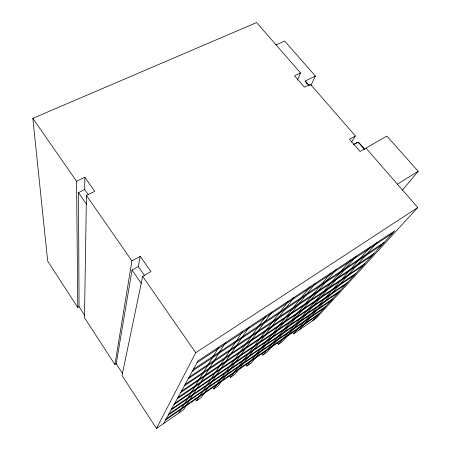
<?xml version="1.0" encoding="UTF-8"?>
<svg xmlns="http://www.w3.org/2000/svg" width="451" height="451" viewBox="0 0 451 451"><rect width="100%" height="100%" fill="white"/><g stroke="black" fill="none" stroke-linecap="round" stroke-linejoin="round"><path stroke-width="0.68" d="M84.687 189.578L84.822 177.266L76.563 181.263L77.781 307.435L79.055 306.708L78.497 192.628L84.687 189.578L88.278 194.736M84.822 177.266L94.704 191.354L86.434 195.463L84.484 317.735L114.92 364.549L116.2 363.748L132.064 270.07L138.277 266.552L140.21 256.264L131.912 260.904L114.92 364.549M140.21 256.264L150.972 271.62L142.674 276.39L122.024 375.469L156.474 428.45L183.619 409.722L225.342 342.788M297.457 79.9L300.507 72.932L256.63 22.55L32.833 118.337L47.688 261.157L77.781 307.435M305.124 81.422L305.316 81L309.177 85.448M310.886 85.594L315.379 76.05L284.626 41.024L275.815 45.01M156.474 428.45L195.723 352.71L417.739 207.533L365.97 148.091M163.668 423.489L198.034 360.845L394.772 230.782L312.893 320.514M178.861 413.003L218.859 347.078M351.43 142.251L355.382 135.937L310.35 84.23L304.391 87.19L294.542 75.819L300.507 72.932M357.023 142.736L357.446 142.555M358.804 143.164L359.047 142.787L363.996 148.48M195.221 398.887L196.529 400.809L242.852 331.214M249.104 327.082L201.169 397.613L196.529 400.809M212.444 387.037L213.751 388.925L265.994 315.92M272.026 311.929L218.267 385.808L213.751 388.925M229.232 375.491L230.534 377.346L288.324 301.155M294.148 297.305L234.943 374.307L230.534 377.346M245.677 364.346L246.9 366.054L309.882 286.904M315.508 283.183L251.196 363.089L246.9 366.054M261.642 353.358L262.865 355.038L330.718 273.131M402.41 190.13L418.167 171.29L386.873 136.078L360.067 151.48L349.469 139.246L355.382 135.937M336.153 269.535L267.054 352.146L262.865 355.038M277.218 342.642L278.436 344.293L350.855 259.815M356.115 256.343L282.529 341.469L278.436 344.293M292.417 332.184L293.635 333.802L370.333 246.939M299.019 330.087L377.194 242.407M417.739 207.533L316.196 318.237L293.635 333.802M165.618 419.926L317.741 315.204M168.821 414.091L325.639 306.545M168.251 415.14L324.23 308.095M166.16 418.945L319.077 313.738M171.656 408.927L332.573 298.951M171.042 410.044L331.079 300.586M174.678 403.419L339.907 290.912M174.024 404.609L338.329 292.643M177.204 398.808L346.007 284.226M180.609 392.601L354.159 275.296M177.903 397.54L347.682 282.394M181.358 391.243L355.935 273.345M185.068 384.477L364.718 263.722M184.262 385.943L362.824 265.797M189.059 377.199L374.076 253.468M188.197 378.778L372.058 255.678M193.366 369.346L384.072 242.508M192.43 371.055L381.912 244.876M197.019 362.694L392.46 233.319M397.41 184.194L418.167 171.29M353.246 144.63L357.265 142.353M353.578 144.681L358.184 142.138L364.769 149.704M315.379 76.05L305.118 81.101L309.121 85.707M305.981 82.409L307.266 83.886M138.277 266.552L144.681 275.747M32.833 118.337L76.563 181.263M86.434 195.463L131.912 260.904M142.674 276.39L195.723 352.71M78.497 192.628L86.468 204.151M132.064 270.07L141.264 283.369M79.055 306.708L84.636 315.283M116.2 363.748L122.554 373.507"/></g></svg>
